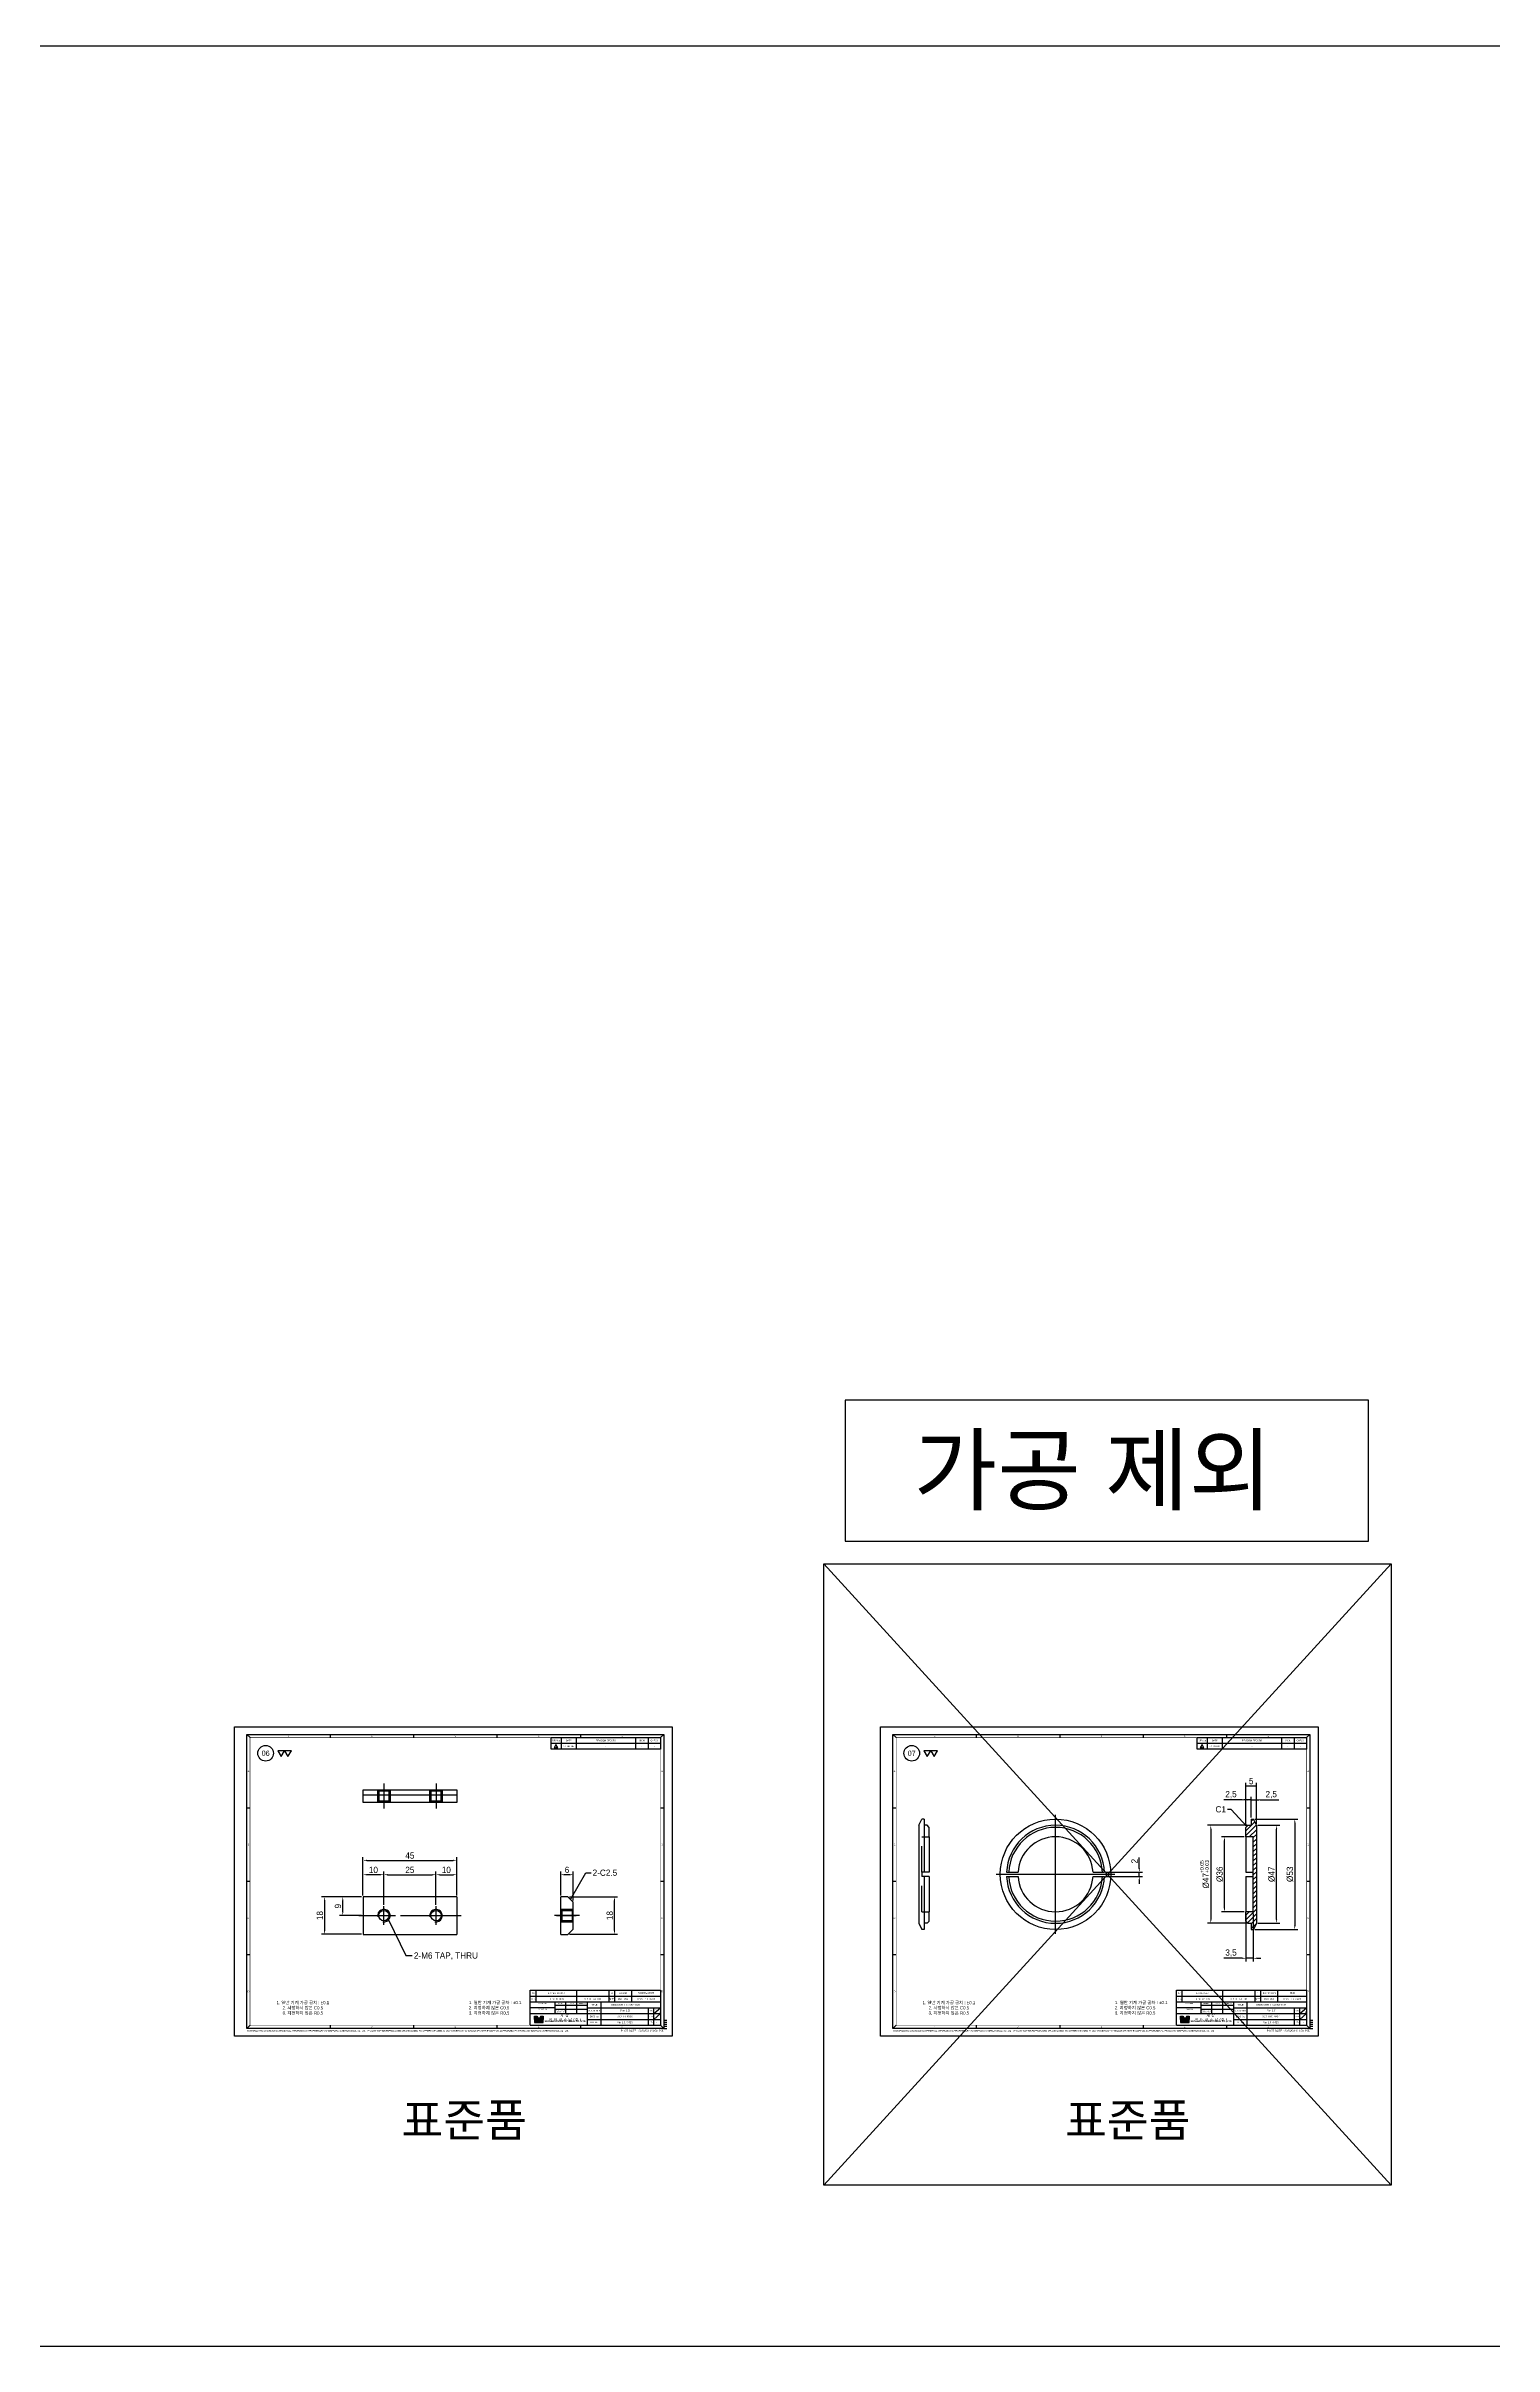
# Model space of a CAD drawing. Header units: inches. Extents: x 0 to 23821, y 0 to 11279.
# Drawn here: x 19814 to 20508, y 1770 to 2874 of the extents above; entities that cross this region are included whole.
import ezdxf
from ezdxf.enums import TextEntityAlignment as Align

# ---------------------------------------------------------------- set-up
doc = ezdxf.new("R2010")
doc.units = ezdxf.units.IN
doc.header["$LTSCALE"] = 10
doc.header["$MEASUREMENT"] = 0
for name, pattern in [('CENTER', [2, 1.25, -0.25, 0.25, -0.25]), ('HIDDEN', [0.375, 0.25, -0.125]), ('PHANTOM', [2.5, 1.25, -0.25, 0.25, -0.25, 0.25, -0.25])]:
    doc.linetypes.add(name, pattern=pattern)
doc.layers.get('Defpoints').update_dxf_attribs({"color": 8})
for name, color, linetype in [('11', 1, 'CENTER'), ('22', 2, 'HIDDEN'), ('66', 6, 'PHANTOM'), ('CENTER LINE', 1, 'CENTER'), ('HIDDEN LINE', 4, 'HIDDEN'), ('T', 3, 'Continuous'), ('THIN LINE', 3, 'Continuous'), ('V', 1, 'Continuous')]:
    doc.layers.add(name, color=color, linetype=linetype)
doc.styles.add('SCI', font='')
doc.styles.get('SCI').set_extended_font_data('Gulim')
doc.dimstyles.new('SCH', dxfattribs={"dimtxt": 2.5, "dimasz": 2, "dimexe": 1.25, "dimexo": 0.625, "dimtad": 1, "dimdec": 8, "dimtxsty": 'SCI', "dimcen": 2.5, "dimclrd": 4, "dimclre": 4, "dimclrt": 7, "dimadec": 8, "dimazin": 2, "dimtfac": 1, "dimtdec": 8, "dimtmove": 0, "dimatfit": 3, "dimfxl": 1, "dimarcsym": 0})

# ---------------------------------------------------------------- blocks, each defined once
blk = doc.blocks.new('A$C5b8731fd')
for p, q in [((0, 0), (-2.3, -3.9)), ((2.3, -3.9), (0, 0)), ((-2.3, -3.9), (2.3, -3.9))]:
    blk.add_line(p, q)
blk = doc.blocks.new('*U546')
at = {"color": 2}
for points in [[(0, 0), (1.5, 2.6), (-1.5, 2.6)], [(3, 0), (4.5, 2.6), (1.5, 2.6)]]:
    blk.add_lwpolyline(points, close=True, dxfattribs=at)
blk = doc.blocks.new('SECHANG TITLE')
h = blk.add_hatch(color=162)
h.dxf.hatch_style = 1
h.paths.add_polyline_path([(6.1, -25.1), (4.2, -25.1), (4.2, -27.9), (7.9, -27.9)])
h.paths.add_polyline_path([(12.1, -25.1), (10.2, -25.1), (8.3, -27.9), (12.1, -27.9)])
h.paths.add_polyline_path([(12.1, -28.1), (4.2, -28.1), (4.2, -30.9), (12.1, -30.9)])
at = {"color": 3}
for p, q in [((125, 0), (125, -33.6)), ((0, -5.6), (125, -5.6)), ((0, -33.6), (0, -5.6)), ((0, -11.2), (125, -11.2)), ((23.5, -16.8), (0, -16.8)), ((5.5, -11.2), (5.5, -5.6)), ((23.5, -11.2), (23.5, -22.4)), ((23.5, -14.2), (55, -14.2)), ((23.5, -18.3), (55, -18.3)), ((34, -22.4), (34, -11.2)), ((44.5, -22.4), (44.5, -5.6)), ((55, -33.6), (55, -11.2)), ((55, -16.8), (125, -16.8)), ((68, -33.6), (68, -11.2)), ((75.5, -11.2), (75.5, -5.6)), ((81, -11.2), (81, -5.6)), ((97.5, -11.2), (97.5, -5.6)), ((113.5, -33.6), (113.5, -16.8)), ((118.5, -22.4), (125, -16.8)), ((118.5, -33.6), (118.5, -16.8)), ((0, -22.4), (125, -22.4)), ((0, -33.6), (125, -33.6)), ((55, -28), (125, -28)), ((118.5, -28), (125, -22.4))]:
    blk.add_line(p, q, dxfattribs=at)
for p, q in [((4, -28), (4, -24.9)), ((4, -24.9), (6.2, -24.9)), ((4, -28), (4, -31.1)), ((4, -31.1), (12.3, -31.1)), ((4.2, -27.9), (4.2, -25.1)), ((4.2, -25.1), (6.1, -25.1)), ((7.9, -27.9), (4.2, -27.9)), ((12.1, -28.1), (4.2, -28.1)), ((4.2, -28.1), (4.2, -30.9)), ((4.2, -30.9), (12.1, -30.9)), ((6.1, -25.1), (7.9, -27.9)), ((6.2, -24.9), (8.1, -27.8)), ((10.1, -24.9), (8.1, -27.8)), ((10.2, -25.1), (8.3, -27.9)), ((12.1, -27.9), (8.3, -27.9)), ((10.1, -24.9), (12.3, -24.9)), ((10.2, -25.1), (12.1, -25.1)), ((12.1, -25.1), (12.1, -27.9)), ((12.1, -30.9), (12.1, -28.1)), ((12.3, -24.9), (12.3, -28)), ((12.3, -31.1), (12.3, -28))]:
    blk.add_line(p, q)
at = {"attachment_point": 5, "style": 'SCI'}
for s, insert, char_height, width in [('ITEM', (2.8, -8.4), 1.5, 5.5), (' PROJECT No.', (11.8, -18.2), 1, 23.5), (' CUSTOMER', (11.8, -12.6), 1, 23.5), ('DESCRIPTION', (25, -8.4), 1.5, 39), ('DESIGN', (28.8, -12.7), 1, 10.5), ('CHECK', (39.3, -12.7), 1, 10.5), ('APPROVE', (49.8, -12.7), 1, 10.5), ('SPECIFICATION', (60, -8.4), 1.5, 31), ('SUB SCRIPE', (61.5, -19.6), 1.5, 13), ('TITLE', (61.5, -14), 1.5, 13), ("Q'TY", (78.3, -8.4), 1.5, 5.5), ('MATERIAL', (89.2, -8.4), 1.5, 16.5), ('FINISH / REMARK', (111.2, -8.4), 1.5, 27.5), (' PAGE', (116, -19.6), 1, 5), ('{\\fGulim|b1|i0|c129|p50;\\T1.45;세창 인터내쇼날(주)}', (33.6, -26.7), 2.5, 38.733), ('{\\fGulim|b1|i0|c129|p50;\\T1.05;SECHANG INTERNATIONAL CO., LTD.}', (33.6, -29.8), 1.5, 38.733), ('DWG No.', (61.5, -25.2), 1.5, 13), ('REF No.', (61.5, -30.8), 1.5, 13), ('SCALE', (116, -25.2), 1, 5), ('REV', (116, -30.8), 1, 5)]:
    blk.add_mtext(s, dxfattribs=dict(at, insert=insert, char_height=char_height, width=width))
blk = doc.blocks.new('SECHANG REV')
at = {"color": 7}
blk.add_line((-52.5, 0), (-52.5, 5.5), dxfattribs=at)
blk.add_line((52.5, 0), (-52.5, 0))
at = {"color": 3}
for p, q in [((-43, 5.5), (-43, 0)), ((-28.5, 5.5), (-28.5, 0)), ((28.5, 5.5), (28.5, 0)), ((40.5, 5.5), (40.5, 0)), ((52.5, 5.5), (52.5, 0))]:
    blk.add_line(p, q, dxfattribs=at)
blk = doc.blocks.new('SECHANG A3')
at = {"color": 2}
for p, q in [((-198, 289.5), (-195, 286.5)), ((-118, 289.5), (-118, 286.5)), ((-38, 289.5), (-38, 286.5)), ((42, 289.5), (42, 286.5)), ((122, 289.5), (122, 286.5)), ((202, 289.5), (199, 286.5)), ((-195, 10.5), (-198, 7.5)), ((-118, 10.5), (-118, 7.5)), ((-38, 10.5), (-38, 7.5)), ((42, 10.5), (42, 7.5)), ((122, 10.5), (122, 7.5)), ((199, 10.5), (202, 7.5))]:
    blk.add_line(p, q, dxfattribs=at)
at = {"color": 3}
blk.add_line((94, 286.5), (199, 286.5), dxfattribs=at)
for p, q in [((-198, 219), (-195, 219)), ((199, 219), (202, 219)), ((-195, 148.5), (-198, 148.5)), ((202, 148.5), (199, 148.5)), ((-195, 78), (-198, 78)), ((202, 78), (199, 78)), ((202, 15.5), (205, 15.5))]:
    blk.add_line(p, q)
at = {"color": 1}
blk.add_lwpolyline([(-210, 297), (210, 297), (210, 0), (-210, 0)], close=True, dxfattribs=at)
at = {"color": 2}
blk.add_lwpolyline([(-198, 289.5), (202, 289.5), (202, 7.5), (-198, 7.5)], close=True, dxfattribs=at)
at = {"const_width": 0.4}
blk.add_lwpolyline([(-195, 286.5), (199, 286.5), (199, 10.5), (-195, 10.5)], close=True, dxfattribs=at)
at = {"layer": '11', "ltscale": 5}
blk.add_line((202, 11.5), (205, 11.5), dxfattribs=at)
at = {"layer": '22', "ltscale": 5}
blk.add_line((202, 13.5), (205, 13.5), dxfattribs=at)
at = {"layer": '66', "ltscale": 3}
blk.add_line((202, 9.5), (205, 9.5), dxfattribs=at)
at = {"layer": 'T'}
blk.add_line((202, 7.5), (205, 7.5), dxfattribs=at)
for name, p in [('SECHANG REV', (146.5, 281)), ('SECHANG TITLE', (74, 44.1))]:
    blk.add_blockref(name, p)
at = {"linetype": 'Continuous', "style": 'SCI'}
blk.add_text('PLOT DATE : 2023/5/31/ 3:50 오후', height=1.92, dxfattribs=at).set_placement((201.9, 4.2), align=Align.RIGHT)
at = {"color": 2, "style": 'SCI'}
for s, insert, char_height, width, attachment_point in [('1', (-158, 288), 1.7, 80, 5), ('2', (-78, 288), 1.7, 80, 5), ('3', (2, 288), 1.7, 80, 5), ('4', (82, 288), 1.7, 80, 5), ('5', (162, 288), 1.7, 80, 5), ('A', (-196.5, 254.3), 1.7, 3, 5), ('A', (200.5, 254.3), 1.7, 3, 5), ('B', (-196.5, 183.8), 1.7, 3, 5), ('B', (200.5, 183.8), 1.7, 3, 5), ('C', (-196.5, 113.3), 1.7, 3, 5), ('C', (200.5, 113.3), 1.7, 3, 5), ('D', (-196.5, 42.8), 1.7, 3, 5), ('1. 일반 기계 가공 공차 : ±0.1\\P2. 지정하지 않은 C0.5\\P3. 지정하지 않은 R0.5', (15, 27.1), 3, 83.582, 4), ('2025.04.03', (102.8, 23.8), 1.5, 10.5, 5), ('TIMING BELT CONVEYOR', (164.8, 30.1), 1.7, 45.5, 5), ('\\pi1.42726;1', (195.8, 23.1), 1.5, 3.25, 4), ('D', (200.5, 42.8), 1.7, 3, 5), ('1', (-158, 9), 1.7, 80, 5), ('2', (-78, 9), 1.7, 80, 5), ('3', (2, 9), 1.7, 80, 5), ('4', (82, 9), 1.7, 80, 5), ('5', (162, 9), 1.7, 80, 5)]:
    blk.add_mtext(s, dxfattribs=dict(at, insert=insert, char_height=char_height, width=width, attachment_point=attachment_point))
at = {"char_height": 1.5, "attachment_point": 5, "style": 'SCI'}
for s, insert, width in [('REV.No', (98.8, 283.7), 9.5), ('DATE', (110.8, 283.7), 14.5), ('REVISION RECORD', (146.5, 283.7), 57), ('SIGN', (181, 283.7), 12), ('CHECK', (193, 283.7), 12)]:
    blk.add_mtext(s, dxfattribs=dict(at, insert=insert, width=width))
at = {"color": 3, "insert": (-198, 5), "char_height": 1.5, "width": 400.024, "attachment_point": 4, "style": 'SCI'}
blk.add_mtext('{\\fArial|b0|i1|c0|p34;THIS DRAWING CONTAINS CONFIDENTIAL INFORMATION PROPRIETARY TO SECHANG INTERNATIONAL Co., Ltd.   IT MUST NOT BE REPRODUCED OR DISCLOSED TO OTHERS OR USED IN  ANY OTHER WAY IN WHOLE OR PART EXCEPT AN AUTHORIZED IN WRITING BY SECHANG INTERNATIONAL Co., Ltd.  }', dxfattribs=at)
blk = doc.blocks.new('A$C22515e4a')
at = {"color": 3}
for p, q in [((0, 0), (125, 0)), ((0, -5.6), (0, 0)), ((5.5, -5.6), (5.5, 0)), ((44.5, -5.6), (44.5, 0)), ((75.5, -5.6), (75.5, 0)), ((81, -5.6), (81, 0)), ((97.5, -5.6), (97.5, 0)), ((125, 0), (125, -5.6))]:
    blk.add_line(p, q, dxfattribs=at)
blk = doc.blocks.new('23A$C730A1683')
for p, q in [((5, 9), (1.5, 9)), ((1.5, -9), (1.5, 9)), ((5, 9), (7.5, 6.5)), ((7.5, -6.5), (7.5, 6.5)), ((1.5, -9), (5, -9)), ((7.5, -6.5), (5, -9))]:
    blk.add_line(p, q)
at = {"layer": 'CENTER LINE', "ltscale": 2.025}
blk.add_line((10.5, 0), (-1.5, 0), dxfattribs=at)
at = {"layer": 'CENTER LINE'}
blk.add_line((-0.5, 0), (9, 0), dxfattribs=at)
at = {"layer": 'HIDDEN LINE', "ltscale": 4.05}
for p, q in [((7.5, 3), (1.5, 3)), ((1.5, 3), (2, 2.5)), ((2, 2.5), (7, 2.5)), ((2, 2.5), (2, -2.5)), ((7, 2.5), (7.5, 3)), ((7, 2.5), (7, -2.5)), ((2, -2.5), (1.5, -3)), ((1.5, -3), (7.5, -3)), ((7, -2.5), (2, -2.5)), ((7.5, -3), (7, -2.5))]:
    blk.add_line(p, q, dxfattribs=at)
blk = doc.blocks.new('23SMTAPM6', base_point=(399.4, 921.8))
at = {"color": 7, "linetype": 'Continuous'}
blk.add_circle((399.4, 921.8), 2.46, dxfattribs=at)
at = {"layer": 'CENTER LINE', "ltscale": 1.35}
for p, q in [((394.9, 921.8), (403.9, 921.8)), ((399.4, 917.3), (399.4, 926.3))]:
    blk.add_line(p, q, dxfattribs=at)
at = {"layer": 'THIN LINE', "linetype": 'Continuous'}
blk.add_arc((399.4, 921.8), 3, 260.0082, 189.9928, dxfattribs=at)
blk = doc.blocks.new('23A$C36DE06E0')
for p, q in [((22.5, 9), (-22.5, 9)), ((-22.5, 9), (-22.5, -9)), ((22.5, 9), (22.5, -9)), ((-22.5, -9), (22.5, -9))]:
    blk.add_line(p, q)
at = {"layer": 'CENTER LINE'}
blk.add_line((-24.5, 0), (24.5, 0), dxfattribs=at)
for p in [(-12.5, 0), (12.5, 0)]:
    blk.add_blockref('23SMTAPM6', p)
blk = doc.blocks.new('A$C592864F6')
blk.add_line((22.5, 3.5), (-22.5, 3.5))
blk.add_lwpolyline([(-22.5, 6), (22.5, 6), (22.5, 0), (-22.5, 0)], close=True)
at = {"layer": 'CENTER LINE', "ltscale": 1.8}
for p, q in [((-12.5, 9), (-12.5, -3)), ((12.5, 9), (12.5, -3))]:
    blk.add_line(p, q, dxfattribs=at)
at = {"layer": 'HIDDEN LINE', "ltscale": 3.6}
for p, q in [((-15.5, 0), (-15.5, 6)), ((-15.5, 6), (-14.9585, 5.4585)), ((-14.9585, 0.5415), (-15.5, 0)), ((-10.0415, 5.4585), (-14.9585, 5.4585)), ((-14.9585, 5.4585), (-14.9585, 0.5415)), ((-10.0415, 0.5415), (-14.9585, 0.5415)), ((-10.0415, 5.4585), (-9.5, 6)), ((-10.0415, 0.5415), (-10.0415, 5.4585)), ((-9.5, 0), (-10.0415, 0.5415)), ((-9.5, 6), (-9.5, 0)), ((9.5, 0), (9.5, 6)), ((9.5, 6), (10.0415, 5.4585)), ((10.0415, 0.5415), (9.5, 0)), ((14.9585, 5.4585), (10.0415, 5.4585)), ((10.0415, 5.4585), (10.0415, 0.5415)), ((14.9585, 0.5415), (10.0415, 0.5415)), ((14.9585, 5.4585), (15.5, 6)), ((14.9585, 0.5415), (14.9585, 5.4585)), ((15.5, 0), (14.9585, 0.5415)), ((15.5, 6), (15.5, 0))]:
    blk.add_line(p, q, dxfattribs=at)
blk = doc.blocks.new('*D1000')
at = {"color": 4, "lineweight": -2, "transparency": 16777216}
for p, q in [((20064.8, 1986), (20087.9, 1986)), ((20086.4, 1969.8), (20086.4, 1984.2)), ((20064.8, 1968), (20087.9, 1968))]:
    blk.add_line(p, q, dxfattribs=at)
at = {"color": 4, "transparency": 16777216}
for points in [[(20086.1, 1984.2), (20086.7, 1984.2), (20086.4, 1986)], [(20086.1, 1969.8), (20086.7, 1969.8), (20086.4, 1968)]]:
    blk.add_solid(points, dxfattribs=at)
at = {"layer": 'Defpoints', "color": 0, "transparency": 16777216}
for p in [(20064.1, 1986), (20086.4, 1986), (20064.1, 1968)]:
    blk.add_point(p, dxfattribs=at)
at = {"color": 7, "transparency": 16777216, "insert": (20084.1, 1977), "char_height": 3, "attachment_point": 5, "rotation": 90, "style": 'SCI'}
blk.add_mtext('18', dxfattribs=at)
blk = doc.blocks.new('*D1001')
at = {"color": 4, "lineweight": -2, "transparency": 16777216}
for p, q in [((20060.6, 1986.7), (20060.6, 1998.1)), ((20066.6, 1984.2), (20066.6, 1998.1)), ((20064.8, 1996.6), (20062.4, 1996.6))]:
    blk.add_line(p, q, dxfattribs=at)
at = {"color": 4, "transparency": 16777216}
for points in [[(20062.4, 1996.9), (20062.4, 1996.3), (20060.6, 1996.6)], [(20064.8, 1996.9), (20064.8, 1996.3), (20066.6, 1996.6)]]:
    blk.add_solid(points, dxfattribs=at)
at = {"layer": 'Defpoints', "color": 0, "transparency": 16777216}
for p in [(20060.6, 1996.6), (20060.6, 1986), (20066.6, 1983.5)]:
    blk.add_point(p, dxfattribs=at)
at = {"color": 7, "transparency": 16777216, "insert": (20063.6, 1998.9), "char_height": 3, "attachment_point": 5, "style": 'SCI'}
blk.add_mtext('6', dxfattribs=at)
blk = doc.blocks.new('*D1002')
at = {"color": 4, "lineweight": -2, "transparency": 16777216}
for p, q in [((19975.7, 1982.2), (19975.7, 1998.1)), ((20000.7, 1982.2), (20000.7, 1998.1)), ((19977.5, 1996.6), (19998.9, 1996.6))]:
    blk.add_line(p, q, dxfattribs=at)
at = {"color": 4, "transparency": 16777216}
for points in [[(19977.5, 1996.9), (19977.5, 1996.3), (19975.7, 1996.6)], [(19998.9, 1996.9), (19998.9, 1996.3), (20000.7, 1996.6)]]:
    blk.add_solid(points, dxfattribs=at)
at = {"layer": 'Defpoints', "color": 0, "transparency": 16777216}
for p in [(20000.7, 1996.6), (19975.7, 1981.5), (20000.7, 1981.5)]:
    blk.add_point(p, dxfattribs=at)
at = {"color": 7, "transparency": 16777216, "insert": (19988.2, 1998.9), "char_height": 3, "attachment_point": 5, "style": 'SCI'}
blk.add_mtext('25', dxfattribs=at)
blk = doc.blocks.new('*D1003')
at = {"color": 4, "lineweight": -2, "transparency": 16777216}
for p, q in [((20000.7, 1982.2), (20000.7, 1998.1)), ((20010.7, 1986.7), (20010.7, 1998.1)), ((20002.5, 1996.6), (20008.9, 1996.6))]:
    blk.add_line(p, q, dxfattribs=at)
at = {"color": 4, "transparency": 16777216}
for points in [[(20002.5, 1996.9), (20002.5, 1996.3), (20000.7, 1996.6)], [(20008.9, 1996.9), (20008.9, 1996.3), (20010.7, 1996.6)]]:
    blk.add_solid(points, dxfattribs=at)
at = {"layer": 'Defpoints', "color": 0, "transparency": 16777216}
for p in [(20010.7, 1996.6), (20000.7, 1981.5), (20010.7, 1986)]:
    blk.add_point(p, dxfattribs=at)
at = {"color": 7, "transparency": 16777216, "insert": (20005.7, 1998.9), "char_height": 3, "attachment_point": 5, "style": 'SCI'}
blk.add_mtext('10', dxfattribs=at)
blk = doc.blocks.new('*D1004')
at = {"color": 4, "lineweight": -2, "transparency": 16777216}
for p, q in [((19965.7, 1986.7), (19965.7, 1998.1)), ((19975.7, 1982.2), (19975.7, 1998.1)), ((19973.9, 1996.6), (19967.5, 1996.6))]:
    blk.add_line(p, q, dxfattribs=at)
at = {"color": 4, "transparency": 16777216}
for points in [[(19967.5, 1996.9), (19967.5, 1996.3), (19965.7, 1996.6)], [(19973.9, 1996.9), (19973.9, 1996.3), (19975.7, 1996.6)]]:
    blk.add_solid(points, dxfattribs=at)
at = {"layer": 'Defpoints', "color": 0, "transparency": 16777216}
for p in [(19965.7, 1996.6), (19965.7, 1986), (19975.7, 1981.5)]:
    blk.add_point(p, dxfattribs=at)
at = {"color": 7, "transparency": 16777216, "insert": (19970.7, 1998.9), "char_height": 3, "attachment_point": 5, "style": 'SCI'}
blk.add_mtext('10', dxfattribs=at)
blk = doc.blocks.new('*D757')
at = {"color": 4, "lineweight": -2, "transparency": 16777216}
for p, q in [((19965.7, 1986.7), (19965.7, 2005)), ((19967.5, 2003.5), (20008.9, 2003.5)), ((20010.7, 1986.7), (20010.7, 2005))]:
    blk.add_line(p, q, dxfattribs=at)
at = {"color": 4, "transparency": 16777216}
for points in [[(19967.5, 2003.8), (19967.5, 2003.2), (19965.7, 2003.5)], [(20008.9, 2003.8), (20008.9, 2003.2), (20010.7, 2003.5)]]:
    blk.add_solid(points, dxfattribs=at)
at = {"layer": 'Defpoints', "color": 0, "transparency": 16777216}
for p in [(20010.7, 2003.5), (19965.7, 1986), (20010.7, 1986)]:
    blk.add_point(p, dxfattribs=at)
at = {"color": 7, "transparency": 16777216, "insert": (19988.2, 2005.8), "char_height": 3, "attachment_point": 5, "style": 'SCI'}
blk.add_mtext('45', dxfattribs=at)
blk = doc.blocks.new('*D1005')
at = {"color": 4, "lineweight": -2, "transparency": 16777216}
for p, q in [((19965, 1986), (19954.5, 1986)), ((19965, 1977), (19954.5, 1977)), ((19956, 1978.8), (19956, 1984.2))]:
    blk.add_line(p, q, dxfattribs=at)
at = {"color": 4, "transparency": 16777216}
for points in [[(19955.7, 1984.2), (19956.3, 1984.2), (19956, 1986)], [(19955.7, 1978.8), (19956.3, 1978.8), (19956, 1977)]]:
    blk.add_solid(points, dxfattribs=at)
at = {"layer": 'Defpoints', "color": 0, "transparency": 16777216}
for p in [(19956, 1986), (19965.7, 1986), (19965.7, 1977)]:
    blk.add_point(p, dxfattribs=at)
at = {"color": 7, "transparency": 16777216, "insert": (19953.7, 1981.5), "char_height": 3, "attachment_point": 5, "rotation": 90, "style": 'SCI'}
blk.add_mtext('9', dxfattribs=at)
blk = doc.blocks.new('*D1006')
at = {"color": 4, "lineweight": -2, "transparency": 16777216}
for p, q in [((19965, 1986), (19945.8, 1986)), ((19947.3, 1984.2), (19947.3, 1969.8)), ((19965, 1968), (19945.8, 1968))]:
    blk.add_line(p, q, dxfattribs=at)
at = {"color": 4, "transparency": 16777216}
for points in [[(19947, 1984.2), (19947.6, 1984.2), (19947.3, 1986)], [(19947, 1969.8), (19947.6, 1969.8), (19947.3, 1968)]]:
    blk.add_solid(points, dxfattribs=at)
at = {"layer": 'Defpoints', "color": 0, "transparency": 16777216}
for p in [(19965.7, 1986), (19947.3, 1968), (19965.7, 1968)]:
    blk.add_point(p, dxfattribs=at)
at = {"color": 7, "transparency": 16777216, "insert": (19945, 1977), "char_height": 3, "attachment_point": 5, "rotation": 90, "style": 'SCI'}
blk.add_mtext('18', dxfattribs=at)
blk = doc.blocks.new('A$C1cfbc4c0')
at = {"color": 7}
for p, q in [((-5, 24.5), (-3.6, 27.5)), ((-5, 24.5), (-5, -22.5)), ((-2.5, 27.5), (-3.6, 27.5)), ((-2.5, 27.5), (-2.5, 24.5)), ((-1, 24.5), (-2.5, 24.5)), ((0, 23.5), (-1, 24.5)), ((0, 19), (0, 23.5)), ((0, -21.5), (-1, -22.5)), ((0, -21.5), (0, -17)), ((-5, -22.5), (-3.6, -25.5)), ((-2.5, -25.5), (-3.6, -25.5)), ((-1, -22.5), (-2.5, -22.5)), ((-2.5, -22.5), (-2.5, -25.5))]:
    blk.add_line(p, q, dxfattribs=at)
for p, q in [((-2.5, 24.5), (-2.5, 2)), ((0, 19), (0, 2)), ((0, 2), (-3.5, 2)), ((-3.5, 2), (-3.5, 0)), ((0, 0), (-3.5, 0)), ((-2.5, 0), (-2.5, -22.5)), ((0, 0), (0, -17))]:
    blk.add_line(p, q)
at = {"layer": 'HIDDEN LINE', "ltscale": 5}
for p, q in [((-3.5, 2), (-3.5, 19)), ((-3.5, 19), (0, 19)), ((-3.5, -17), (-3.5, 0)), ((-3.5, -17), (0, -17))]:
    blk.add_line(p, q, dxfattribs=at)
blk = doc.blocks.new('23zse5rbn wq35n')
h = blk.add_hatch()
h.set_pattern_fill('ANSI31', color=60, scale=0.5)
h.set_pattern_definition([(45, (7455.5144, 16475.832), (-1.12253202, 1.12253202), [])])
h.paths.add_polyline_path([(-2.5, 23.5), (-4, 23.5), (-5, 22.5), (-5, 18), (-1.5, 18), (-1.5, -18), (-5, -18), (-5, -22.5), (-4, -23.5), (-2.5, -23.5), (-2.5, -26.5), (-1.4, -26.5), (0, -23.5), (0, 23.5), (-1.4, 26.5), (-2.5, 26.5)])
at = {"color": 7}
for p, q in [((-5, 22.5), (-4, 23.5)), ((-5, 18), (-5, 22.5)), ((-4, 23.5), (-2.5, 23.5)), ((-2.5, 26.5), (-2.5, 23.5)), ((-2.5, 26.5), (-1.4, 26.5)), ((0, 23.5), (-1.4, 26.5)), ((0, 23.5), (0, -23.5)), ((-1.5, 18), (-5, 18)), ((-1.5, -18), (-1.5, 18)), ((-1.5, -18), (-5, -18)), ((-5, -22.5), (-5, -18)), ((-5, -22.5), (-4, -23.5)), ((-4, -23.5), (-2.5, -23.5)), ((-2.5, -23.5), (-2.5, -26.5)), ((-2.5, -26.5), (-1.4, -26.5)), ((0, -23.5), (-1.4, -26.5))]:
    blk.add_line(p, q, dxfattribs=at)
for p, q in [((-5, 18), (-5, 1)), ((-5, 1), (-1.5, 1)), ((-5, -1), (-5, -18)), ((-5, -1), (-1.5, -1))]:
    blk.add_line(p, q)
blk = doc.blocks.new('A$C4295cd32')
for p, q in [((-23.5, 1), (-18, 1)), ((18, 1), (23.5, 1)), ((-23.5, -1), (-18, -1)), ((18, -1), (23.5, -1))]:
    blk.add_line(p, q)
blk.add_circle((0, 0), 26.5)
for radius, start, end in [(23.5, 2.4389, 177.5611), (18, 3.1847, 176.8153), (23.5, 182.4389, 357.5611), (18, 183.1847, 356.8153)]:
    blk.add_arc((0, 0), radius, start, end)
at = {"color": 4}
for start, end in [(2.5473, 177.4527), (182.5473, 357.4527)]:
    blk.add_arc((0, 0), 22.5, start, end, dxfattribs=at)
at = {"layer": 'CENTER LINE', "ltscale": 5}
for p, q in [((0, -28.5), (0, 28.5)), ((-28.5, 0), (28.5, 0))]:
    blk.add_line(p, q, dxfattribs=at)
blk = doc.blocks.new('*D1007')
at = {"color": 4, "lineweight": -2, "transparency": 16777216}
for p, q in [((20322.2, 1997.8), (20339.7, 1997.8)), ((20338.2, 1999.6), (20338.2, 2004.8)), ((20338.2, 1995.8), (20338.2, 1997.8)), ((20322.2, 1995.8), (20339.7, 1995.8)), ((20338.2, 1994), (20338.2, 1992.2))]:
    blk.add_line(p, q, dxfattribs=at)
at = {"color": 4, "transparency": 16777216}
for points in [[(20337.9, 1999.6), (20338.5, 1999.6), (20338.2, 1997.8)], [(20337.9, 1994), (20338.5, 1994), (20338.2, 1995.8)]]:
    blk.add_solid(points, dxfattribs=at)
at = {"layer": 'Defpoints', "color": 0, "transparency": 16777216}
for p in [(20321.5, 1997.8), (20338.2, 1997.8), (20321.5, 1995.8)]:
    blk.add_point(p, dxfattribs=at)
at = {"color": 7, "transparency": 16777216, "insert": (20335.9, 2003.1), "char_height": 3, "attachment_point": 5, "rotation": 90, "style": 'SCI'}
blk.add_mtext('2', dxfattribs=at)
blk = doc.blocks.new('*D1008')
at = {"color": 4, "lineweight": -2, "transparency": 16777216}
for p, q in [((20395.1, 2020.3), (20405.6, 2020.3)), ((20404.1, 1975.1), (20404.1, 2018.5)), ((20395.1, 1973.3), (20405.6, 1973.3))]:
    blk.add_line(p, q, dxfattribs=at)
at = {"color": 4, "transparency": 16777216}
for points in [[(20403.8, 2018.5), (20404.4, 2018.5), (20404.1, 2020.3)], [(20403.8, 1975.1), (20404.4, 1975.1), (20404.1, 1973.3)]]:
    blk.add_solid(points, dxfattribs=at)
at = {"layer": 'Defpoints', "color": 0, "transparency": 16777216}
for p in [(20394.4, 2020.3), (20404.1, 2020.3), (20394.4, 1973.3)]:
    blk.add_point(p, dxfattribs=at)
at = {"color": 7, "transparency": 16777216, "insert": (20401.7, 1996.8), "char_height": 3, "attachment_point": 5, "rotation": 90, "style": 'SCI'}
blk.add_mtext('%%c47', dxfattribs=at)
blk = doc.blocks.new('*D1009')
at = {"color": 4, "lineweight": -2, "transparency": 16777216}
for p, q in [((20393.7, 2023.3), (20414.3, 2023.3)), ((20412.8, 2021.5), (20412.8, 1972.1)), ((20393.7, 1970.3), (20414.3, 1970.3))]:
    blk.add_line(p, q, dxfattribs=at)
at = {"color": 4, "transparency": 16777216}
for points in [[(20412.5, 2021.5), (20413.1, 2021.5), (20412.8, 2023.3)], [(20412.5, 1972.1), (20413.1, 1972.1), (20412.8, 1970.3)]]:
    blk.add_solid(points, dxfattribs=at)
at = {"layer": 'Defpoints', "color": 0, "transparency": 16777216}
for p in [(20392.9, 2023.3), (20392.9, 1970.3), (20412.8, 1970.3)]:
    blk.add_point(p, dxfattribs=at)
at = {"color": 7, "transparency": 16777216, "insert": (20410.5, 1996.8), "char_height": 3, "attachment_point": 5, "rotation": 90, "style": 'SCI'}
blk.add_mtext('%%c53', dxfattribs=at)
blk = doc.blocks.new('*D1010')
at = {"color": 4, "lineweight": -2, "transparency": 16777216}
for p, q in [((20388.6, 2014.8), (20377.6, 2014.8)), ((20379.1, 1980.6), (20379.1, 2013)), ((20388.6, 1978.8), (20377.6, 1978.8))]:
    blk.add_line(p, q, dxfattribs=at)
at = {"color": 4, "transparency": 16777216}
for points in [[(20378.8, 2013), (20379.4, 2013), (20379.1, 2014.8)], [(20378.8, 1980.6), (20379.4, 1980.6), (20379.1, 1978.8)]]:
    blk.add_solid(points, dxfattribs=at)
at = {"layer": 'Defpoints', "color": 0, "transparency": 16777216}
for p in [(20379.1, 2014.8), (20389.4, 2014.8), (20389.4, 1978.8)]:
    blk.add_point(p, dxfattribs=at)
at = {"color": 7, "transparency": 16777216, "insert": (20376.8, 1996.8), "char_height": 3, "attachment_point": 5, "rotation": 90, "style": 'SCI'}
blk.add_mtext('%%c36', dxfattribs=at)
blk = doc.blocks.new('*D1038')
at = {"color": 4, "lineweight": -2, "transparency": 16777216}
for p, q in [((20389.9, 2020.3), (20371, 2020.3)), ((20372.5, 2018.5), (20372.5, 1975.1)), ((20389.9, 1973.3), (20371, 1973.3))]:
    blk.add_line(p, q, dxfattribs=at)
at = {"color": 4, "transparency": 16777216}
for points in [[(20372.2, 2018.5), (20372.8, 2018.5), (20372.5, 2020.3)], [(20372.2, 1975.1), (20372.8, 1975.1), (20372.5, 1973.3)]]:
    blk.add_solid(points, dxfattribs=at)
at = {"layer": 'Defpoints', "color": 0, "transparency": 16777216}
for p in [(20390.7, 2020.3), (20372.5, 1973.3), (20390.7, 1973.3)]:
    blk.add_point(p, dxfattribs=at)
at = {"color": 7, "transparency": 16777216, "insert": (20369.5, 1996.8), "char_height": 3, "attachment_point": 5, "rotation": 90, "style": 'SCI'}
blk.add_mtext('%%c47{\\H0.59x;\\S+0.05^ +0.03;}', dxfattribs=at)
blk = doc.blocks.new('*D1039')
at = {"color": 4, "lineweight": -2, "transparency": 16777216}
for p, q in [((20389.4, 1978), (20389.4, 1955)), ((20392.9, 1978), (20392.9, 1955)), ((20387.6, 1956.5), (20378.7, 1956.5)), ((20392.9, 1956.5), (20389.4, 1956.5)), ((20394.7, 1956.5), (20396.5, 1956.5))]:
    blk.add_line(p, q, dxfattribs=at)
at = {"color": 4, "transparency": 16777216}
for points in [[(20387.6, 1956.8), (20387.6, 1956.2), (20389.4, 1956.5)], [(20394.7, 1956.8), (20394.7, 1956.2), (20392.9, 1956.5)]]:
    blk.add_solid(points, dxfattribs=at)
at = {"layer": 'Defpoints', "color": 0, "transparency": 16777216}
for p in [(20389.4, 1978.8), (20392.9, 1978.8), (20389.4, 1956.5)]:
    blk.add_point(p, dxfattribs=at)
at = {"color": 7, "transparency": 16777216, "insert": (20382.2, 1959), "char_height": 3, "attachment_point": 5, "style": 'SCI'}
blk.add_mtext('3,5', dxfattribs=at)
blk = doc.blocks.new('*D1040')
at = {"color": 4, "lineweight": -2, "transparency": 16777216}
for p, q in [((20390.1, 2032.5), (20388.3, 2032.5)), ((20391.9, 2024), (20391.9, 2034)), ((20391.9, 2032.5), (20394.4, 2032.5)), ((20394.4, 2021), (20394.4, 2034)), ((20396.2, 2032.5), (20405.1, 2032.5))]:
    blk.add_line(p, q, dxfattribs=at)
at = {"color": 4, "transparency": 16777216}
for points in [[(20390.1, 2032.8), (20390.1, 2032.2), (20391.9, 2032.5)], [(20396.2, 2032.8), (20396.2, 2032.2), (20394.4, 2032.5)]]:
    blk.add_solid(points, dxfattribs=at)
at = {"layer": 'Defpoints', "color": 0, "transparency": 16777216}
for p in [(20394.4, 2032.5), (20391.9, 2023.3), (20394.4, 2020.3)]:
    blk.add_point(p, dxfattribs=at)
at = {"color": 7, "transparency": 16777216, "insert": (20401.5, 2035), "char_height": 3, "attachment_point": 5, "style": 'SCI'}
blk.add_mtext('2,5', dxfattribs=at)
blk = doc.blocks.new('*D1041')
at = {"color": 4, "lineweight": -2, "transparency": 16777216}
for p, q in [((20387.6, 2032.5), (20378.7, 2032.5)), ((20389.4, 2020), (20389.4, 2034)), ((20391.9, 2032.5), (20389.4, 2032.5)), ((20391.9, 2024), (20391.9, 2034)), ((20393.7, 2032.5), (20395.5, 2032.5))]:
    blk.add_line(p, q, dxfattribs=at)
at = {"color": 4, "transparency": 16777216}
for points in [[(20387.6, 2032.8), (20387.6, 2032.2), (20389.4, 2032.5)], [(20393.7, 2032.8), (20393.7, 2032.2), (20391.9, 2032.5)]]:
    blk.add_solid(points, dxfattribs=at)
at = {"layer": 'Defpoints', "color": 0, "transparency": 16777216}
for p in [(20389.4, 2032.5), (20391.9, 2023.3), (20389.4, 2019.3)]:
    blk.add_point(p, dxfattribs=at)
at = {"color": 7, "transparency": 16777216, "insert": (20382.2, 2035), "char_height": 3, "attachment_point": 5, "style": 'SCI'}
blk.add_mtext('2,5', dxfattribs=at)
blk = doc.blocks.new('*D766')
at = {"color": 4, "lineweight": -2, "transparency": 16777216}
for p, q in [((20389.4, 2020), (20389.4, 2040.7)), ((20389.4, 2039.2), (20394.4, 2039.2)), ((20394.4, 2021), (20394.4, 2040.7))]:
    blk.add_line(p, q, dxfattribs=at)
at = {"layer": 'Defpoints', "color": 0, "transparency": 16777216}
for p in [(20394.4, 2039.2), (20394.4, 2020.3), (20389.4, 2019.3)]:
    blk.add_point(p, dxfattribs=at)
at = {"color": 7, "transparency": 16777216, "insert": (20391.9, 2041.5), "char_height": 3, "attachment_point": 5, "style": 'SCI'}
blk.add_mtext('5', dxfattribs=at)

msp = doc.modelspace()

# ---------------------------------------------------------------- linework, layer by layer
msp.add_lwpolyline([(16750, 1770.46366694), (23820.81798648, 1770.46366694), (23820.81798648, 2874.08069523), (16750, 2874.08069523)], close=True)
for centre in [(19919, 2054.86632666), (20229, 2054.86632666)]:
    msp.add_circle(centre, 3.75)
at = {"layer": 'V'}
for p, q in [((20186.85451315, 2145.71025841), (20459.07338443, 1847.70465967)), ((20186.85451315, 1847.70465967), (20459.07338443, 2145.71025841))]:
    msp.add_line(p, q, dxfattribs=at)
for points in [[(20196.99017262, 2224.37271706), (20196.99017262, 2156.62304995), (20448.15146502, 2156.62304995), (20448.15146502, 2224.37271706)], [(20186.85451315, 2145.71025841), (20459.07338443, 2145.71025841), (20459.07338443, 1847.70465967), (20186.85451315, 1847.70465967)]]:
    msp.add_lwpolyline(points, close=True, dxfattribs=at)

# ---------------------------------------------------------------- block references
for name, p, xscale, yscale, zscale in [('SECHANG A3', (20009, 1919.11632666), 0.5, 0.5, 0.5), ('SECHANG A3', (20319, 1919.11632666), 0.5, 0.5, 0.5), ('*U546', (19926.47109874, 2053.27735565), 1.083333333333445, 1.083333333333445, 1.083333333333445), ('SECHANG REV', (20082.25, 2056.86632666), 0.5, 0.5, 0.5), ('A$C5b8731fd', (20058.30451915, 2059.03272671), 0.3999999999999999, 0.3999999999999999, 0.3999999999999999), ('*U546', (20236.47109874, 2053.27735565), 1.083333333333445, 1.083333333333445, 1.083333333333445), ('SECHANG REV', (20392.25, 2056.86632666), 0.5, 0.5, 0.5), ('A$C5b8731fd', (20368.30451915, 2059.03272671), 0.3999999999999999, 0.3999999999999999, 0.3999999999999999), ('A$C22515e4a', (20046, 1941.16632666), 0.5, 0.5, 0.5), ('A$C22515e4a', (20356, 1941.16632666), 0.5, 0.5, 0.5)]:
    msp.add_blockref(name, p, dxfattribs=dict(xscale=xscale, yscale=yscale, zscale=zscale))
for name, p in [('A$C592864F6', (19988.24953283, 2031.30610395)), ('A$C1cfbc4c0', (20237.40659884, 1995.79737225)), ('A$C4295cd32', (20298.02022086, 1996.79737225)), ('23zse5rbn wq35n', (20394.38202859, 1996.79737225)), ('23A$C36DE06E0', (19988.24953283, 1976.97413058)), ('23A$C730A1683', (20059.06394298, 1976.97413058))]:
    msp.add_blockref(name, p)

# ---------------------------------------------------------------- texts
at = {"color": 2, "style": 'SCI'}
for s, insert, char_height, width, attachment_point in [('06', (19919, 2054.86632666), 2.5, 7.5, 5), ('07', (20229, 2054.86632666), 2.5, 7.5, 5), ('1. 일반 기계 가공 공차 : ±0.1\\P2. 지정하지 않은 C0.5\\P3. 지정하지 않은 R0.5', (19936.83303359, 1932.65192822), 1.5, 41.7909183144, 5), ('06', (20047.375, 1939.76632666), 0.85, 2.75, 5), ('FIXING BLOCK', (20058.5, 1939.76632666), 0.85, 19.5, 5), ('-', (20076, 1939.76632666), 0.85, 15.5, 5), ('4', (20085.125, 1939.76632666), 0.85, 2.75, 5), ('AL6061', (20090.625, 1939.76632666), 0.85, 8.25, 5), (' [Ver 1.0]', (20091.375, 1931.36632666), 0.85, 22.75, 5), ('백색아노다이징', (20101.625, 1939.76632666), 0.85, 13.75, 5), ('\\pi0.71363;1', (20105.25, 1932.06632666), 0.75, 1.625, 4), ('1. 일반 기계 가공 공차 : ±0.1\\P2. 지정하지 않은 C0.5\\P3. 지정하지 않은 R0.5', (20246.83303359, 1932.65192822), 1.5, 41.7909183144, 5), ('07', (20357.375, 1939.76632666), 0.85, 2.75, 5), ('HOLE CAP', (20368.5, 1939.76632666), 0.85, 19.5, 5), ('-', (20386, 1939.76632666), 0.85, 15.5, 5), ('1', (20395.125, 1939.76632666), 0.85, 2.75, 5), ('MC NYLON', (20400.625, 1939.76632666), 0.85, 8.25, 5), (' [Ver 1.0]', (20401.375, 1931.36632666), 0.85, 22.75, 5), ('흑색', (20411.625, 1939.76632666), 0.85, 13.75, 5), ('\\pi0.71363;1', (20415.25, 1932.06632666), 0.75, 1.625, 4), ('Ver 1.0 / 0423', (20091.375, 1925.76632666), 0.85, 22.75, 5), ('SC2-TB-P006', (20091.375, 1928.56632666), 0.85, 22.75, 5), ('\\pi0.71363;1', (20105.25, 1929.26632666), 0.75, 1.625, 4), ('\\pi1.39431;0', (20105.25, 1925.76632666), 0.75, 3.25, 4), ('SC2-TBC-P007', (20401.375, 1928.56632666), 0.85, 22.75, 5), ('Ver 1.0 / 0423', (20401.375, 1925.76632666), 0.85, 22.75, 5), ('\\pi0.71363;1', (20415.25, 1929.26632666), 0.75, 1.625, 4), ('\\pi1.39431;0', (20415.25, 1925.76632666), 0.75, 3.25, 4), ('\\pi16.65776;표준품', (19967.4954015, 1886.85941475), 16, 94.7802370477, 1), ('\\pi16.65776;표준품', (20285.89605672, 1886.85941475), 16, 94.7802370477, 1)]:
    msp.add_mtext(s, dxfattribs=dict(at, insert=insert, char_height=char_height, width=width, attachment_point=attachment_point))
at = {"attachment_point": 5, "style": 'SCI'}
for s, insert, char_height, width in [('{\\fGulim|b0|i0|c129|p50;1}', (20058.30451915, 2058.05761202), 0.6, 1.8015447416), ('YY.MM.DD', (20064.375, 2058.21632666), 0.75, 7.25), ('-', (20082.25, 2058.21632666), 0.75, 28.5), ('-', (20099.5, 2058.21632666), 0.75, 6), ('-', (20105.5, 2058.21632666), 0.75, 6), ('{\\fGulim|b0|i0|c129|p50;1}', (20368.30451915, 2058.05761202), 0.6, 1.8015447416), ('YY.MM.DD', (20374.375, 2058.21632666), 0.75, 7.25), ('-', (20392.25, 2058.21632666), 0.75, 28.5), ('-', (20409.5, 2058.21632666), 0.75, 6), ('-', (20415.5, 2058.21632666), 0.75, 6)]:
    msp.add_mtext(s, dxfattribs=dict(at, insert=insert, char_height=char_height, width=width))
at = {"color": 7, "char_height": 3, "style": 'SCI'}
for s, insert, attachment_point in [('C1', (20379.78483006, 2026.4505926), 9), ('2-C2.5', (20075.89730558, 1999.07163265), 1), ('2-M6 TAP, THRU', (19990.13135125, 1959.33391959), 1)]:
    msp.add_mtext(s, dxfattribs=dict(at, insert=insert, attachment_point=attachment_point))
at = {"layer": 'V', "style": 'SCI'}
msp.add_text('가공 제외', height=32, dxfattribs=at).set_placement((20229.8943874, 2174.88137219))

# ---------------------------------------------------------------- dimensions: what is measured, and where the dimension line sits
for base, p1, p2, override, picture, middle in [((20394.3820285902, 2039.2102037938), (20389.3820285902, 2019.2973722496), (20394.3820285902, 2020.2973722496), {"dimscale": 1.2, "dimasz": 1.5}, '*D766', (20391.8820285902, 2041.4961558577)), ((20389.38202859, 2032.50728654), (20391.88202859, 2023.29737225), (20389.38202859, 2019.29737225), {"dimscale": 1.2, "dimasz": 1.5}, '*D1041', (20382.24574364, 2034.98098827)), ((20394.38202859, 2032.50728654), (20391.88202859, 2023.29737225), (20394.38202859, 2020.29737225), {"dimscale": 1.2, "dimasz": 1.5}, '*D1040', (20401.51831354, 2034.98098827)), ((20010.7495328333, 2003.5368648497), (19965.7495328333, 1985.9741305769), (20010.7495328333, 1985.9741305769), {"dimscale": 1.2, "dimasz": 1.5}, '*D757', (19988.2495328333, 2005.8268115874)), ((19965.7495328333, 1996.5946298828), (19975.7495328333, 1981.4741305769), (19965.7495328333, 1985.9741305769), {"dimscale": 1.2, "dimasz": 1.5}, '*D1004', (19970.7495328333, 1998.8865739574)), ((20000.7495328333, 1996.5946298828), (19975.7495328333, 1981.4741305769), (20000.7495328333, 1981.4741305769), {"dimscale": 1.2, "dimasz": 1.5}, '*D1002', (19988.2495328333, 1998.8825792836)), ((20010.7495328333, 1996.5946298828), (20000.7495328333, 1981.4741305769), (20010.7495328333, 1985.9741305769), {"dimscale": 1.2, "dimasz": 1.5, "dimtmove": 1}, '*D1003', (20005.7495328333, 1998.8865739574)), ((20060.5639429826, 1996.568705669), (20066.5639429826, 1983.4741305769), (20060.5639429826, 1985.9741305769), {"dimscale": 1.2, "dimasz": 1.5}, '*D1001', (20063.5639429826, 1998.8566550698)), ((20389.38202859, 1956.51574749), (20392.88202859, 1978.79737225), (20389.38202859, 1978.79737225), {"dimscale": 1.2, "dimasz": 1.5}, '*D1039', (20382.24574364, 1958.98944922))]:
    dim = msp.add_linear_dim(base=base, p1=p1, p2=p2, dimstyle='SCH', override=override)
    dim.commit()
    dim.dimension.update_dxf_attribs({"geometry": picture, "text_midpoint": middle})
for base, p1, p2, text, picture, middle in [((20372.5047642926, 1973.2973722496), (20390.6728782727, 2020.2973722496), (20390.6728782727, 1973.2973722496), '%%c<>{\\H0.59x;\\S+0.05^ +0.03;}', '*D1038', (20369.5331331341, 1996.7973722496)), ((20412.8470066438, 1970.2973722496), (20392.9442064167, 2023.2973722496), (20392.9442064167, 1970.2973722496), '%%c<>', '*D1009', (20410.4831584414, 1996.7973722496)), ((20404.0840981733, 2020.2973722496), (20394.3820285902, 1973.2973722496), (20394.3820285902, 2020.2973722496), '%%c<>', '*D1008', (20401.718252634, 1996.7973722496)), ((20379.1293881796, 2014.7973722496), (20389.3820285902, 1978.7973722496), (20389.3820285901, 2014.7973722496), '%%c<>', '*D1010', (20376.7655399772, 1996.7973722496))]:
    dim = msp.add_linear_dim(base=base, p1=p1, p2=p2, angle=90, text=text, dimstyle='SCH', override={"dimscale": 1.2, "dimasz": 1.5})
    dim.commit()
    dim.dimension.update_dxf_attribs({"geometry": picture, "text_midpoint": middle})
for base, p1, p2, picture, middle in [((20338.17430705, 1997.79737225), (20321.49893462, 1995.79737225), (20321.49893462, 1997.79737225), '*D1007', (20335.92031238, 2003.08012857)), ((19947.2678769598, 1967.9741305769), (19965.7495328333, 1985.9741305769), (19965.7495328333, 1967.9741305769), '*D1006', (19944.9759328852, 1976.9741305769)), ((19955.9510619562, 1985.9741305769), (19965.7495328333, 1976.9741305769), (19965.7495328333, 1985.9741305769), '*D1005', (19953.6631125554, 1981.4741305769)), ((20086.4093285181, 1985.974130577), (20064.0639429826, 1967.9741305769), (20064.0639429826, 1985.9741305769), '*D1000', (20084.1173844435, 1976.9741305769))]:
    dim = msp.add_linear_dim(base=base, p1=p1, p2=p2, angle=90, dimstyle='SCH', override={"dimscale": 1.2, "dimasz": 1.5})
    dim.commit()
    dim.dimension.update_dxf_attribs({"geometry": picture, "text_midpoint": middle})

# ---------------------------------------------------------------- leaders
at = {"annotation_type": 0, "has_hookline": 1}
for points, hookline_direction, text_width in [([(20389.77180761, 2019.68715127), (20382.25303326, 2027.9505926), (20380.53483006, 2027.9505926)], 1, 4.04660453), ([(20065.31394298, 1984.72413058), (20072.65910348, 1997.57163265), (20075.14730558, 1997.57163265)], 0, 13.41411451), ([(19977.99618606, 1974.98602865), (19986.34220944, 1957.83391959), (19989.38135125, 1957.83391959)], 0, 32.67243675)]:
    msp.add_leader(points, dimstyle='SCH', override={"dimscale": 1.2, "dimasz": 1.5, "dimgap": 0.625, "dimtad": 0}, dxfattribs=dict(at, hookline_direction=hookline_direction, text_width=text_width))

doc.saveas('drawing.dxf')
